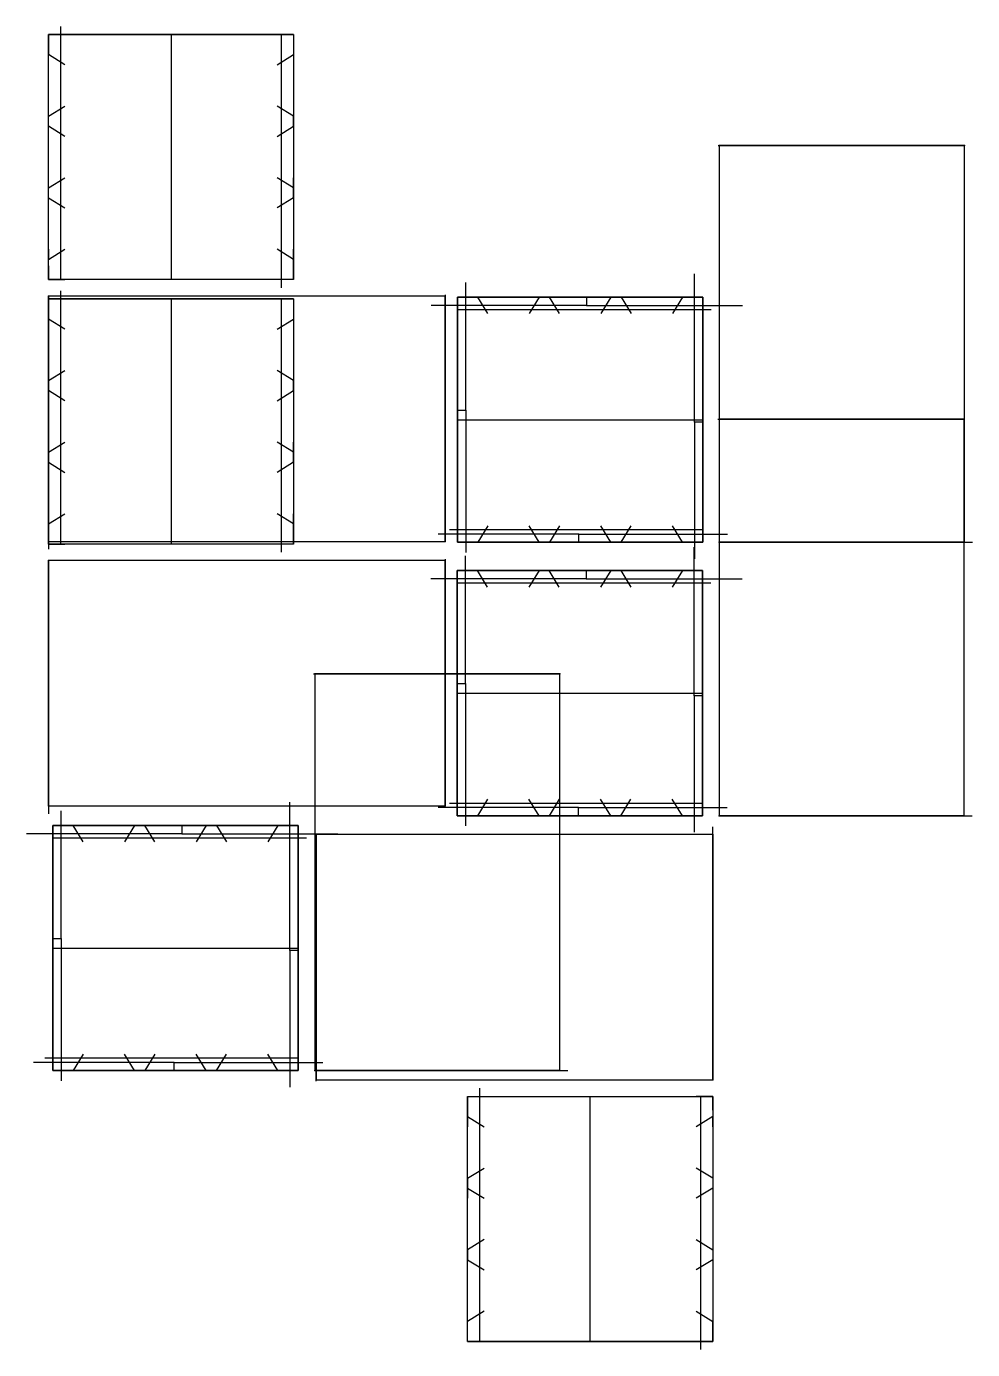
# Model space of a CAD drawing. Header units: centimetres. Extents: x -87 to 59, y -43 to 160.
import ezdxf

# ---------------------------------------------------------------- set-up
doc = ezdxf.new("R2010")
doc.units = ezdxf.units.CM
doc.header["$MEASUREMENT"] = 0
doc.layers.add('', color=7, linetype='Continuous')

# ---------------------------------------------------------------- blocks, each defined once
blk = doc.blocks.new('SideTableTopRoundedv1')
at = {"layer": ''}
for p, q in [((-0.19, 60.96, -9.58), (-0.19, 60.96, -7.04)), ((-0.19, 60.96, -7.04), (1.36, 60.96, -7.04)), ((37.68, 60.96), (0, 60.96)), ((0, 60.96), (0, 0)), ((37.68, 60.96, 1.91), (0, 60.96, 1.91)), ((0, 60.96, 1.91), (0, 0, 1.91)), ((37.68, 60.96, 1.91), (0, 60.96, 1.91)), ((0, 60.96, 1.91), (0, 0, 1.91)), ((0, 60.96, 1.91), (37.68, 60.96, 1.91)), ((37.68, 60.96), (0, 60.96)), ((0, 60.96), (0, 60.96, 1.91)), ((37.68, 60.96), (0, 60.96)), ((0, 60.96), (0, 60.96, 1.91)), ((37.68, 60.96, 1.91), (0, 60.96, 1.91)), ((0, 60.96, -0.63), (0, 60.96, 1.91)), ((37.68, 60.96), (0, 60.96)), ((0, 60.96), (0, 60.96, 1.91)), ((0, 60.96, 1.91), (37.68, 60.96, 1.91)), ((0, 60.96, 1.91), (0, 60.96)), ((0, 60.96, 1.91), (37.68, 60.96, 1.91)), ((0, 60.96, -0.63), (0, 60.96, 1.91)), ((0, 60.96), (0, 60.96, 0.95)), ((0, 60.96), (1.55, 60.96)), ((0, 60.96, 1.91), (1.55, 60.96, 1.91)), ((37.68, 60.96, 1.91), (0, 60.96, 1.91)), ((0, 60.96), (37.68, 60.96)), ((0, 60.96, 1.91), (0, 60.96)), ((0, 60.96, 1.91), (0, 60.96, 0.95)), ((0, 60.96), (37.68, 60.96)), ((37.68, 60.96), (0, 60.96)), ((1.36, 60.96, -7.04), (2.91, 60.96, -7.04)), ((1.55, 60.96), (3.1, 60.96)), ((1.55, 60.96, 1.91), (3.1, 60.96, 1.91)), ((4.46, 60.96, -9.58), (2.91, 60.96, -7.04)), ((2.91, 60.96, -7.04), (12.37, 60.96, -7.04)), ((4.66, 60.96, -0.63), (3.1, 60.96, 1.91)), ((10.81, 60.96, -9.58), (4.46, 60.96, -9.58)), ((12.37, 60.96, -7.04), (10.81, 60.96, -9.58)), ((12.56, 60.96, 1.91), (11.01, 60.96, -0.63)), ((13.92, 60.96, -7.04), (12.37, 60.96, -7.04)), ((14.11, 60.96, 1.91), (12.56, 60.96, 1.91)), ((14.11, 60.96), (12.56, 60.96)), ((15.47, 60.96, -9.58), (13.92, 60.96, -7.04)), ((13.92, 60.96, -7.04), (23.37, 60.96, -7.04)), ((15.66, 60.96, -0.63), (14.11, 60.96, 1.91)), ((21.82, 60.96, -9.58), (15.47, 60.96, -9.58)), ((23.37, 60.96, -7.04), (21.82, 60.96, -9.58)), ((23.37, 60.96, -7.04), (21.82, 60.96, -7.04)), ((23.57, 60.96), (22.01, 60.96)), ((23.57, 60.96, 1.91), (22.01, 60.96, 1.91)), ((23.57, 60.96, 1.91), (22.01, 60.96, -0.63)), ((25.12, 60.96, 1.91), (23.57, 60.96, 1.91)), ((25.12, 60.96), (23.57, 60.96)), ((24.92, 60.96, -7.04), (26.48, 60.96, -9.58)), ((32.83, 60.96, -7.04), (24.92, 60.96, -7.04)), ((25.12, 60.96, 1.91), (26.67, 60.96, -0.63)), ((26.48, 60.96, -9.58), (32.83, 60.96, -9.58)), ((34.38, 60.96, -7.04), (32.83, 60.96, -9.58)), ((32.83, 60.96, -7.04), (34.38, 60.96, -7.04)), ((37.48, 60.96, -9.58), (32.83, 60.96, -9.58)), ((34.57, 60.96, 1.91), (33.02, 60.96, -0.63)), ((37.68, 60.96, 1.91), (33.02, 60.96, 1.91)), ((37.68, 60.96), (33.02, 60.96)), ((33.02, 60.96), (34.57, 60.96)), ((33.02, 60.96, 1.91), (34.57, 60.96, 1.91)), ((35.56, 60.96), (37.68, 60.96)), ((35.56, 60.96, 1.91), (37.68, 60.96, 1.91)), ((37.68, 0), (37.68, 60.96)), ((37.68, 0, 1.91), (37.68, 60.96, 1.91)), ((37.68, 0, 1.91), (37.68, 60.96, 1.91)), ((37.68, 60.96, 1.91), (37.68, 60.96)), ((37.68, 60.96, 1.91), (37.68, 60.96, -0.63)), ((37.68, 60.96, 1.91), (37.68, 60.96)), ((37.68, 60.96, 1.91), (37.68, 60.96)), ((37.68, 60.96), (37.68, 60.96, 1.91)), ((37.68, 60.96), (37.68, 60.96, 2.54)), ((37.68, 60.96), (37.68, 60.96, 1.91)), ((-3.81, 18.45, 1.27), (-3.81, 41.25, 1.27)), ((-38.95, 20.31, 1.27), (-38.95, 39.93, 1.27)), ((-40.22, 37.68, 1.91), (-2.54, 37.68, 1.91)), ((-40.22, 0, 1.91), (-40.22, 37.68, 1.91)), ((-40.22, 37.68, 1.91), (-40.22, 0, 1.91)), ((-40.22, 0, 1.91), (-40.22, 37.68, 1.91)), ((-40.22, 35.14, 1.91), (-40.22, 37.68, 1.91)), ((-40.22, 35.14, 1.91), (-40.22, 37.68, 1.91)), ((-40.22, 37.68, 1.91), (-38.66, 37.68, 1.91)), ((-2.54, 37.68, 1.27), (-40.22, 37.68, 1.27)), ((-40.22, 37.68, 1.27), (-40.22, 0, 1.27)), ((-38.66, 37.68, 1.91), (-37.11, 37.68, 1.91)), ((-35.56, 35.14, 1.91), (-37.11, 37.68, 1.91)), ((-27.66, 37.68, 1.91), (-29.21, 35.14, 1.91)), ((-26.11, 37.68, 1.91), (-27.66, 37.68, 1.91)), ((-24.55, 35.14, 1.91), (-26.11, 37.68, 1.91)), ((-20.41, 37.68, 1.27), (-20.41, 36.41, 1.27)), ((-16.65, 37.68, 1.91), (-18.2, 37.68, 1.91)), ((-16.65, 37.68, 1.91), (-18.2, 35.14, 1.91)), ((-15.1, 37.68, 1.91), (-16.65, 37.68, 1.91)), ((-15.1, 37.68, 1.91), (-13.55, 35.14, 1.91)), ((-5.64, 37.68, 1.91), (-7.2, 35.14, 1.91)), ((-2.54, 37.68, 1.91), (-7.2, 37.68, 1.91)), ((-7.2, 37.68, 1.91), (-5.64, 37.68, 1.91)), ((-4.66, 37.68, 1.91), (-2.54, 37.68, 1.91)), ((-2.54, 37.68, 1.91), (-2.54, 0, 1.91)), ((-2.54, 37.68, 1.91), (-2.54, 35.14, 1.91)), ((-2.54, 0, 1.27), (-2.54, 37.68, 1.27)), ((-20.41, 36.41, 1.27), (-44.28, 36.41, 1.27)), ((-40.22, 35.14, 1.91), (-40.22, 35.77, 1.91)), ((-40.22, 35.77, 1.91), (-1.27, 35.77, 1.91)), ((-20.41, 36.41, 1.27), (3.57, 36.41, 1.27)), ((-40.22, 20.31, 1.27), (-38.95, 20.31, 1.27)), ((-40.22, 18.84, 1.91), (-2.54, 18.84, 1.91)), ((-38.95, 20.31, 1.27), (-38.95, -1.57, 1.27)), ((-2.54, 18.45, 1.27), (-3.81, 18.45, 1.27)), ((-3.81, 18.45, 1.27), (-3.81, -2.54, 1.27)), ((-40.22, 2.54, 1.91), (-40.22, 0, 1.91)), ((-40.22, 2.54, 1.91), (-40.22, 0, 1.91)), ((-35.56, 2.54, 1.91), (-37.11, 0, 1.91)), ((-27.66, 0, 1.91), (-29.21, 2.54, 1.91)), ((-24.55, 2.54, 1.91), (-26.11, 0, 1.91)), ((-16.65, 0, 1.91), (-18.2, 2.54, 1.91)), ((-15.1, 0, 1.91), (-13.55, 2.54, 1.91)), ((-5.64, 0, 1.91), (-7.2, 2.54, 1.91)), ((-2.54, 0, 1.91), (-2.54, 2.54, 1.91)), ((-2.54, 2.54, 1.91), (-2.54, 1.91, 1.91)), ((-21.59, 1.27, 1.27), (-43.18, 1.27, 1.27)), ((-2.54, 1.91, 1.91), (-41.44, 1.91, 1.91)), ((-2.54, 0, 1.91), (-40.22, 0, 1.91)), ((-40.22, 0, 1.91), (-38.66, 0, 1.91)), ((-40.22, 0, 1.27), (-2.54, 0, 1.27)), ((-38.66, 0, 1.91), (-37.11, 0, 1.91)), ((-26.11, 0, 1.91), (-27.66, 0, 1.91)), ((-21.59, 0, 1.27), (-21.59, 1.27, 1.27)), ((-21.59, 1.27, 1.27), (1.27, 1.27, 1.27)), ((-16.65, 0, 1.91), (-18.2, 0, 1.91)), ((-15.1, 0, 1.91), (-16.65, 0, 1.91)), ((-2.54, 0, 1.91), (-7.2, 0, 1.91)), ((-7.2, 0, 1.91), (-5.64, 0, 1.91)), ((-4.66, 0, 1.91), (-2.54, 0, 1.91)), ((0, 0), (37.68, 0)), ((0, 0, 1.91), (37.68, 0, 1.91)), ((0, 0, 1.91), (37.68, 0, 1.91)), ((37.68, 0, 1.91), (0, 0, 1.91)), ((0, 0, -0.63), (0, 0)), ((0, 0), (38.9, 0)), ((0, 0, 1.91), (0, 0, -0.63)), ((0, 0, 1.91), (4.66, 0, 1.91)), ((0, 0), (37.68, 0)), ((0, 0, 1.91), (0, 0)), ((2.12, 0, 1.91), (0, 0, 1.91)), ((3.1, 0, 1.91), (4.66, 0, -0.63)), ((4.66, 0, 1.91), (3.1, 0, 1.91)), ((12.56, 0, 1.91), (11.01, 0, -0.63)), ((12.56, 0, 1.91), (14.11, 0, 1.91)), ((14.11, 0, 1.91), (15.66, 0, 1.91)), ((14.11, 0, 1.91), (15.66, 0, -0.63)), ((22.01, 0, -0.63), (23.57, 0, 1.91)), ((23.57, 0, 1.91), (25.12, 0, 1.91)), ((25.12, 0, 1.91), (26.67, 0, -0.63)), ((33.02, 0, -0.63), (34.57, 0, 1.91)), ((36.12, 0, 1.91), (34.57, 0, 1.91)), ((37.68, 0, 1.91), (36.12, 0, 1.91)), ((37.68, 0), (37.68, 0, 1.91)), ((37.68, 0, -0.63), (37.68, 0, 1.91)), ((37.68, 0, -0.63), (37.68, 0, 1.91))]:
    blk.add_line(p, q, dxfattribs=at)
for p in [(0, 60.96), (0, 60.96), (0, 60.96, 1.91), (0, 60.96, 1.91), (0, 60.96), (37.68, 60.96), (37.68, 60.96, 1.91), (0, 0), (0, 0, 1.91), (0, 0, 1.91), (0, 0), (0, 0, 1.27), (37.68, 0, 1.91)]:
    blk.add_point(p, dxfattribs=at)
blk = doc.blocks.new('SideTableTopv2')
at = {"layer": ''}
for p, q in [((-0.19, 60.96, -7.04), (1.36, 60.96, -7.04)), ((-0.19, 60.96, -9.58), (-0.19, 60.96, -7.04)), ((37.68, 60.96), (0, 60.96)), ((0, 60.96), (0, 0)), ((0, 60.96, 1.91), (0, 0, 1.91)), ((37.68, 60.96, 1.91), (0, 60.96, 1.91)), ((37.68, 60.96, 1.91), (0, 60.96, 1.91)), ((0, 60.96, 1.91), (0, 0, 1.91)), ((37.68, 60.96), (0, 60.96)), ((37.68, 60.96), (0, 60.96)), ((0, 60.96, 1.91), (37.68, 60.96, 1.91)), ((0, 60.96), (0, 60.96, 1.91)), ((0, 60.96, -0.63), (0, 60.96, 1.91)), ((0, 60.96, -0.63), (0, 60.96, 1.91)), ((37.68, 60.96, 1.91), (0, 60.96, 1.91)), ((0, 60.96, 1.91), (1.55, 60.96, 1.91)), ((37.68, 60.96, 1.91), (0, 60.96, 1.91)), ((0, 60.96), (0, 60.96, 1.91)), ((0, 60.96), (1.55, 60.96)), ((0, 60.96), (0, 60.96, 1.91)), ((0, 60.96, 1.91), (0, 60.96)), ((37.68, 60.96), (0, 60.96)), ((37.68, 60.96), (0, 60.96)), ((0, 60.96, 1.91), (0, 60.96, 0.95)), ((0, 60.96), (0, 60.96, 0.95)), ((0, 60.96, 1.91), (37.68, 60.96, 1.91)), ((0, 60.96, 1.91), (0, 60.96)), ((0, 60.96), (37.68, 60.96)), ((0, 60.96, 1.91), (37.68, 60.96, 1.91)), ((0, 60.96), (37.68, 60.96)), ((1.36, 60.96, -7.04), (2.91, 60.96, -7.04)), ((1.55, 60.96), (3.1, 60.96)), ((1.55, 60.96, 1.91), (3.1, 60.96, 1.91)), ((2.91, 60.96, -7.04), (12.37, 60.96, -7.04)), ((4.46, 60.96, -9.58), (2.91, 60.96, -7.04)), ((4.66, 60.96, -0.63), (3.1, 60.96, 1.91)), ((10.81, 60.96, -9.58), (4.46, 60.96, -9.58)), ((12.37, 60.96, -7.04), (10.81, 60.96, -9.58)), ((12.56, 60.96, 1.91), (11.01, 60.96, -0.63)), ((13.92, 60.96, -7.04), (12.37, 60.96, -7.04)), ((14.11, 60.96), (12.56, 60.96)), ((14.11, 60.96, 1.91), (12.56, 60.96, 1.91)), ((13.92, 60.96, -7.04), (23.37, 60.96, -7.04)), ((15.47, 60.96, -9.58), (13.92, 60.96, -7.04)), ((15.66, 60.96, -0.63), (14.11, 60.96, 1.91)), ((21.82, 60.96, -9.58), (15.47, 60.96, -9.58)), ((23.37, 60.96, -7.04), (21.82, 60.96, -9.58)), ((23.37, 60.96, -7.04), (21.82, 60.96, -7.04)), ((23.57, 60.96), (22.01, 60.96)), ((23.57, 60.96, 1.91), (22.01, 60.96, -0.63)), ((23.57, 60.96, 1.91), (22.01, 60.96, 1.91)), ((25.12, 60.96), (23.57, 60.96)), ((25.12, 60.96, 1.91), (23.57, 60.96, 1.91)), ((24.92, 60.96, -7.04), (26.48, 60.96, -9.58)), ((32.83, 60.96, -7.04), (24.92, 60.96, -7.04)), ((25.12, 60.96, 1.91), (26.67, 60.96, -0.63)), ((26.48, 60.96, -9.58), (32.83, 60.96, -9.58)), ((34.38, 60.96, -7.04), (32.83, 60.96, -9.58)), ((32.83, 60.96, -7.04), (34.38, 60.96, -7.04)), ((37.48, 60.96, -9.58), (32.83, 60.96, -9.58)), ((33.02, 60.96), (34.57, 60.96)), ((37.68, 60.96), (33.02, 60.96)), ((37.68, 60.96, 1.91), (33.02, 60.96, 1.91)), ((33.02, 60.96, 1.91), (34.57, 60.96, 1.91)), ((34.57, 60.96, 1.91), (33.02, 60.96, -0.63)), ((35.56, 60.96, 1.91), (37.68, 60.96, 1.91)), ((35.56, 60.96), (37.68, 60.96)), ((37.68, 0), (37.68, 60.96)), ((37.68, 0, 1.91), (37.68, 60.96, 1.91)), ((37.68, 0, 1.91), (37.68, 60.96, 1.91)), ((37.68, 60.96, 1.91), (37.68, 60.96)), ((37.68, 60.96, 1.91), (37.68, 60.96, -0.63)), ((37.68, 60.96, 1.91), (37.68, 60.96)), ((37.68, 60.96), (37.68, 60.96, 1.91)), ((37.68, 60.96), (37.68, 60.96, 2.54)), ((37.68, 60.96, 1.91), (37.68, 60.96)), ((37.68, 60.96), (37.68, 60.96, 1.91)), ((-3.81, 18.45, 1.27), (-3.81, 41.25, 1.27)), ((-38.95, 20.31, 1.27), (-38.95, 39.93, 1.27)), ((-40.22, 37.68, 1.91), (-2.54, 37.68, 1.91)), ((-40.22, 0, 1.91), (-40.22, 37.68, 1.91)), ((-40.22, 37.68, 1.91), (-40.22, 0, 1.91)), ((-40.22, 35.14, 1.91), (-40.22, 37.68, 1.91)), ((-40.22, 0, 1.91), (-40.22, 37.68, 1.91)), ((-40.22, 35.14, 1.91), (-40.22, 37.68, 1.91)), ((-40.22, 37.68, 1.91), (-38.66, 37.68, 1.91)), ((-40.22, 37.68, 1.27), (-40.22, 0, 1.27)), ((-2.54, 37.68, 1.27), (-40.22, 37.68, 1.27)), ((-38.66, 37.68, 1.91), (-37.11, 37.68, 1.91)), ((-35.56, 35.14, 1.91), (-37.11, 37.68, 1.91)), ((-27.66, 37.68, 1.91), (-29.21, 35.14, 1.91)), ((-26.11, 37.68, 1.91), (-27.66, 37.68, 1.91)), ((-24.55, 35.14, 1.91), (-26.11, 37.68, 1.91)), ((-20.41, 37.68, 1.27), (-20.41, 36.41, 1.27)), ((-16.65, 37.68, 1.91), (-18.2, 37.68, 1.91)), ((-16.65, 37.68, 1.91), (-18.2, 35.14, 1.91)), ((-15.1, 37.68, 1.91), (-16.65, 37.68, 1.91)), ((-15.1, 37.68, 1.91), (-13.55, 35.14, 1.91)), ((-2.54, 37.68, 1.91), (-7.2, 37.68, 1.91)), ((-5.64, 37.68, 1.91), (-7.2, 35.14, 1.91)), ((-7.2, 37.68, 1.91), (-5.64, 37.68, 1.91)), ((-4.66, 37.68, 1.91), (-2.54, 37.68, 1.91)), ((-2.54, 37.68, 1.91), (-2.54, 0, 1.91)), ((-2.54, 37.68, 1.91), (-2.54, 35.14, 1.91)), ((-2.54, 0, 1.27), (-2.54, 37.68, 1.27)), ((-20.41, 36.41, 1.27), (-44.28, 36.41, 1.27)), ((-40.22, 35.14, 1.91), (-40.22, 35.77, 1.91)), ((-40.22, 35.77, 1.91), (-1.27, 35.77, 1.91)), ((-20.41, 36.41, 1.27), (3.57, 36.41, 1.27)), ((-40.22, 20.31, 1.27), (-38.95, 20.31, 1.27)), ((-40.22, 18.84, 1.91), (-2.54, 18.84, 1.91)), ((-38.95, 20.31, 1.27), (-38.95, -1.57, 1.27)), ((-2.54, 18.45, 1.27), (-3.81, 18.45, 1.27)), ((-3.81, 18.45, 1.27), (-3.81, -2.54, 1.27)), ((-40.22, 2.54, 1.91), (-40.22, 0, 1.91)), ((-40.22, 2.54, 1.91), (-40.22, 0, 1.91)), ((-35.56, 2.54, 1.91), (-37.11, 0, 1.91)), ((-27.66, 0, 1.91), (-29.21, 2.54, 1.91)), ((-24.55, 2.54, 1.91), (-26.11, 0, 1.91)), ((-16.65, 0, 1.91), (-18.2, 2.54, 1.91)), ((-15.1, 0, 1.91), (-13.55, 2.54, 1.91)), ((-5.64, 0, 1.91), (-7.2, 2.54, 1.91)), ((-2.54, 0, 1.91), (-2.54, 2.54, 1.91)), ((-2.54, 2.54, 1.91), (-2.54, 1.91, 1.91)), ((-21.59, 1.27, 1.27), (-43.18, 1.27, 1.27)), ((-2.54, 1.91, 1.91), (-41.44, 1.91, 1.91)), ((-2.54, 0, 1.91), (-40.22, 0, 1.91)), ((-40.22, 0, 1.91), (-38.66, 0, 1.91)), ((-40.22, 0, 1.27), (-2.54, 0, 1.27)), ((-38.66, 0, 1.91), (-37.11, 0, 1.91)), ((-26.11, 0, 1.91), (-27.66, 0, 1.91)), ((-21.59, 0, 1.27), (-21.59, 1.27, 1.27)), ((-21.59, 1.27, 1.27), (1.27, 1.27, 1.27)), ((-16.65, 0, 1.91), (-18.2, 0, 1.91)), ((-15.1, 0, 1.91), (-16.65, 0, 1.91)), ((-2.54, 0, 1.91), (-7.2, 0, 1.91)), ((-7.2, 0, 1.91), (-5.64, 0, 1.91)), ((-4.66, 0, 1.91), (-2.54, 0, 1.91)), ((0, 0), (37.68, 0)), ((0, 0, 1.91), (37.68, 0, 1.91)), ((0, 0, 1.91), (37.68, 0, 1.91)), ((0, 0, 1.91), (0, 0, -0.63)), ((37.68, 0, 1.91), (0, 0, 1.91)), ((0, 0), (38.9, 0)), ((0, 0, 1.91), (0, 0)), ((0, 0, 1.91), (4.66, 0, 1.91)), ((0, 0), (37.68, 0)), ((0, 0, -0.63), (0, 0)), ((2.12, 0, 1.91), (0, 0, 1.91)), ((3.1, 0, 1.91), (4.66, 0, -0.63)), ((4.66, 0, 1.91), (3.1, 0, 1.91)), ((12.56, 0, 1.91), (11.01, 0, -0.63)), ((12.56, 0, 1.91), (14.11, 0, 1.91)), ((14.11, 0, 1.91), (15.66, 0, 1.91)), ((14.11, 0, 1.91), (15.66, 0, -0.63)), ((22.01, 0, -0.63), (23.57, 0, 1.91)), ((23.57, 0, 1.91), (25.12, 0, 1.91)), ((25.12, 0, 1.91), (26.67, 0, -0.63)), ((33.02, 0, -0.63), (34.57, 0, 1.91)), ((36.12, 0, 1.91), (34.57, 0, 1.91)), ((37.68, 0, 1.91), (36.12, 0, 1.91)), ((37.68, 0, -0.63), (37.68, 0, 1.91)), ((37.68, 0, -0.63), (37.68, 0, 1.91)), ((37.68, 0), (37.68, 0, 1.91))]:
    blk.add_line(p, q, dxfattribs=at)
for p in [(0, 60.96), (0, 60.96), (0, 60.96, 1.91), (0, 60.96), (0, 60.96, 1.91), (37.68, 60.96, 1.91), (37.68, 60.96), (0, 0), (0, 0, 1.91), (0, 0, 1.91), (0, 0), (0, 0, 1.27), (37.68, 0, 1.91)]:
    blk.add_point(p, dxfattribs=at)
blk = doc.blocks.new('SideTableSidev6')
at = {"layer": ''}
for p, q in [((-0.19, 60.96, -7.04), (1.36, 60.96, -7.04)), ((-0.19, 60.96, -9.58), (-0.19, 60.96, -7.04)), ((0, 60.96), (0, 0)), ((37.68, 60.96), (0, 60.96)), ((0, 60.96, 1.91), (0, 0, 1.91)), ((37.68, 60.96, 1.91), (0, 60.96, 1.91)), ((37.68, 60.96, 1.91), (0, 60.96, 1.91)), ((0, 60.96, 1.91), (0, 0, 1.91)), ((37.68, 60.96), (0, 60.96)), ((37.68, 60.96), (0, 60.96)), ((0, 60.96, 1.91), (37.68, 60.96, 1.91)), ((0, 60.96), (0, 60.96, 1.91)), ((0, 60.96, -0.63), (0, 60.96, 1.91)), ((0, 60.96), (37.68, 60.96)), ((0, 60.96), (0, 60.96, 1.91)), ((0, 60.96, 1.91), (37.68, 60.96, 1.91)), ((0, 60.96, -0.63), (0, 60.96, 1.91)), ((0, 60.96, 1.91), (0, 60.96)), ((0, 60.96), (1.55, 60.96)), ((0, 60.96), (37.68, 60.96)), ((0, 60.96, 1.91), (1.55, 60.96, 1.91)), ((0, 60.96), (0, 60.96, 0.95)), ((37.68, 60.96, 1.91), (0, 60.96, 1.91)), ((37.68, 60.96, 1.91), (0, 60.96, 1.91)), ((37.68, 60.96), (0, 60.96)), ((0, 60.96, 1.91), (0, 60.96)), ((0, 60.96, 1.91), (0, 60.96, 0.95)), ((0.64, 60.96), (0.64, 60.96, 1.27)), ((0.64, 60.96, 1.27), (37.04, 60.96, 1.27)), ((37.04, 60.96), (0.64, 60.96)), ((1.36, 60.96, -7.04), (2.91, 60.96, -7.04)), ((1.55, 60.96), (3.1, 60.96)), ((1.55, 60.96, 1.91), (3.1, 60.96, 1.91)), ((4.46, 60.96, -9.58), (2.91, 60.96, -7.04)), ((2.91, 60.96, -7.04), (12.37, 60.96, -7.04)), ((4.66, 60.96, -0.63), (3.1, 60.96, 1.91)), ((10.81, 60.96, -9.58), (4.46, 60.96, -9.58)), ((12.37, 60.96, -7.04), (10.81, 60.96, -9.58)), ((12.56, 60.96, 1.91), (11.01, 60.96, -0.63)), ((13.92, 60.96, -7.04), (12.37, 60.96, -7.04)), ((14.11, 60.96), (12.56, 60.96)), ((14.11, 60.96, 1.91), (12.56, 60.96, 1.91)), ((15.47, 60.96, -9.58), (13.92, 60.96, -7.04)), ((13.92, 60.96, -7.04), (23.37, 60.96, -7.04)), ((15.66, 60.96, -0.63), (14.11, 60.96, 1.91)), ((21.82, 60.96, -9.58), (15.47, 60.96, -9.58)), ((23.37, 60.96, -7.04), (21.82, 60.96, -9.58)), ((23.37, 60.96, -7.04), (21.82, 60.96, -7.04)), ((23.57, 60.96, 1.91), (22.01, 60.96, -0.63)), ((23.57, 60.96, 1.91), (22.01, 60.96, 1.91)), ((23.57, 60.96), (22.01, 60.96)), ((25.12, 60.96, 1.91), (23.57, 60.96, 1.91)), ((25.12, 60.96), (23.57, 60.96)), ((32.83, 60.96, -7.04), (24.92, 60.96, -7.04)), ((24.92, 60.96, -7.04), (26.48, 60.96, -9.58)), ((25.12, 60.96, 1.91), (26.67, 60.96, -0.63)), ((26.48, 60.96, -9.58), (32.83, 60.96, -9.58)), ((32.83, 60.96, -7.04), (34.38, 60.96, -7.04)), ((34.38, 60.96, -7.04), (32.83, 60.96, -9.58)), ((37.48, 60.96, -9.58), (32.83, 60.96, -9.58)), ((37.68, 60.96, 1.91), (33.02, 60.96, 1.91)), ((33.02, 60.96, 1.91), (34.57, 60.96, 1.91)), ((33.02, 60.96), (34.57, 60.96)), ((34.57, 60.96, 1.91), (33.02, 60.96, -0.63)), ((37.68, 60.96), (33.02, 60.96)), ((35.56, 60.96, 1.91), (37.68, 60.96, 1.91)), ((35.56, 60.96), (37.68, 60.96)), ((37.04, 60.96, 1.27), (37.04, 60.96)), ((37.68, 0), (37.68, 60.96)), ((37.68, 0, 1.91), (37.68, 60.96, 1.91)), ((37.68, 0, 1.91), (37.68, 60.96, 1.91)), ((37.68, 60.96, 1.91), (37.68, 60.96)), ((37.68, 60.96), (37.68, 60.96, 1.91)), ((37.68, 60.96), (37.68, 60.96, 2.54)), ((37.68, 60.96, 1.91), (37.68, 60.96)), ((37.68, 60.96), (37.68, 60.96, 1.91)), ((37.68, 60.96, 1.91), (37.68, 60.96, -0.63)), ((-40.22, 37.68, 1.91), (-2.54, 37.68, 1.91)), ((-40.22, 0, 1.91), (-40.22, 37.68, 1.91)), ((-40.22, 0, 1.91), (-40.22, 37.68, 1.91)), ((-40.22, 35.14, 1.91), (-40.22, 37.68, 1.91)), ((-40.22, 37.68, 1.91), (-40.22, 0, 1.91)), ((-40.22, 35.14, 1.91), (-40.22, 37.68, 1.91)), ((-40.22, 37.68, 1.91), (-38.66, 37.68, 1.91)), ((-38.66, 37.68, 1.91), (-37.11, 37.68, 1.91)), ((-35.56, 35.14, 1.91), (-37.11, 37.68, 1.91)), ((-27.66, 37.68, 1.91), (-29.21, 35.14, 1.91)), ((-26.11, 37.68, 1.91), (-27.66, 37.68, 1.91)), ((-24.55, 35.14, 1.91), (-26.11, 37.68, 1.91)), ((-16.65, 37.68, 1.91), (-18.2, 37.68, 1.91)), ((-16.65, 37.68, 1.91), (-18.2, 35.14, 1.91)), ((-15.1, 37.68, 1.91), (-16.65, 37.68, 1.91)), ((-15.1, 37.68, 1.91), (-13.55, 35.14, 1.91)), ((-2.54, 37.68, 1.91), (-7.2, 37.68, 1.91)), ((-7.2, 37.68, 1.91), (-5.64, 37.68, 1.91)), ((-5.64, 37.68, 1.91), (-7.2, 35.14, 1.91)), ((-4.66, 37.68, 1.91), (-2.54, 37.68, 1.91)), ((-2.54, 37.68, 1.91), (-2.54, 0, 1.91)), ((-2.54, 37.68, 1.91), (-2.54, 35.14, 1.91)), ((-40.22, 35.77, 1.91), (-1.27, 35.77, 1.91)), ((-40.22, 35.14, 1.91), (-40.22, 35.77, 1.91)), ((-40.22, 18.84, 1.91), (-2.54, 18.84, 1.91)), ((-40.22, 2.54, 1.91), (-40.22, 0, 1.91)), ((-40.22, 2.54, 1.91), (-40.22, 0, 1.91)), ((-35.56, 2.54, 1.91), (-37.11, 0, 1.91)), ((-27.66, 0, 1.91), (-29.21, 2.54, 1.91)), ((-24.55, 2.54, 1.91), (-26.11, 0, 1.91)), ((-16.65, 0, 1.91), (-18.2, 2.54, 1.91)), ((-15.1, 0, 1.91), (-13.55, 2.54, 1.91)), ((-5.64, 0, 1.91), (-7.2, 2.54, 1.91)), ((-2.54, 2.54, 1.91), (-2.54, 1.91, 1.91)), ((-2.54, 0, 1.91), (-2.54, 2.54, 1.91)), ((-2.54, 1.91, 1.91), (-41.44, 1.91, 1.91)), ((-2.54, 0, 1.91), (-40.22, 0, 1.91)), ((-40.22, 0, 1.91), (-38.66, 0, 1.91)), ((-38.66, 0, 1.91), (-37.11, 0, 1.91)), ((-26.11, 0, 1.91), (-27.66, 0, 1.91)), ((-16.65, 0, 1.91), (-18.2, 0, 1.91)), ((-15.1, 0, 1.91), (-16.65, 0, 1.91)), ((-7.2, 0, 1.91), (-5.64, 0, 1.91)), ((-2.54, 0, 1.91), (-7.2, 0, 1.91)), ((-4.66, 0, 1.91), (-2.54, 0, 1.91)), ((0, 0), (37.68, 0)), ((0, 0, 1.91), (37.68, 0, 1.91)), ((0, 0, 1.91), (37.68, 0, 1.91)), ((0, 0, 1.91), (0, 0, -0.63)), ((0, 0), (37.68, 0)), ((0, 0, 1.91), (4.66, 0, 1.91)), ((2.12, 0, 1.91), (0, 0, 1.91)), ((37.68, 0, 1.91), (0, 0, 1.91)), ((0, 0, -0.63), (0, 0)), ((0, 0), (38.9, 0)), ((0, 0, 1.91), (0, 0)), ((4.66, 0, 1.91), (3.1, 0, 1.91)), ((3.1, 0, 1.91), (4.66, 0, -0.63)), ((12.56, 0, 1.91), (11.01, 0, -0.63)), ((12.56, 0, 1.91), (14.11, 0, 1.91)), ((14.11, 0, 1.91), (15.66, 0, -0.63)), ((14.11, 0, 1.91), (15.66, 0, 1.91)), ((22.01, 0, -0.63), (23.57, 0, 1.91)), ((23.57, 0, 1.91), (25.12, 0, 1.91)), ((25.12, 0, 1.91), (26.67, 0, -0.63)), ((33.02, 0, -0.63), (34.57, 0, 1.91)), ((36.12, 0, 1.91), (34.57, 0, 1.91)), ((37.68, 0, 1.91), (36.12, 0, 1.91)), ((37.68, 0, -0.63), (37.68, 0, 1.91)), ((37.68, 0, -0.63), (37.68, 0, 1.91)), ((37.68, 0), (37.68, 0, 1.91))]:
    blk.add_line(p, q, dxfattribs=at)
for p in [(0, 60.96), (0, 60.96), (0, 60.96, 1.91), (0, 60.96), (0, 60.96, 1.91), (37.68, 60.96), (37.68, 60.96, 1.91), (0, 0), (0, 0, 1.91), (0, 0, 1.91), (0, 0), (37.68, 0, 1.91)]:
    blk.add_point(p, dxfattribs=at)

msp = doc.modelspace()

# ---------------------------------------------------------------- block references
for p, rotation in [((-83.24, 119.01), 269.9999999999962), ((-83.24, 78.38), 270.0000000000059), ((18.84, -1.42), 90.00000000000371)]:
    msp.add_blockref('SideTableSidev6', p, dxfattribs=dict(rotation=rotation))
for name, p in [('SideTableTopRoundedv1', (19.84, 81.18, 0.65)), ('SideTableTopRoundedv1', (19.8, 39.16, 0.65)), ('SideTableTopv2', (-42.33, 0, 0.63))]:
    msp.add_blockref(name, p)

doc.saveas('drawing.dxf')
